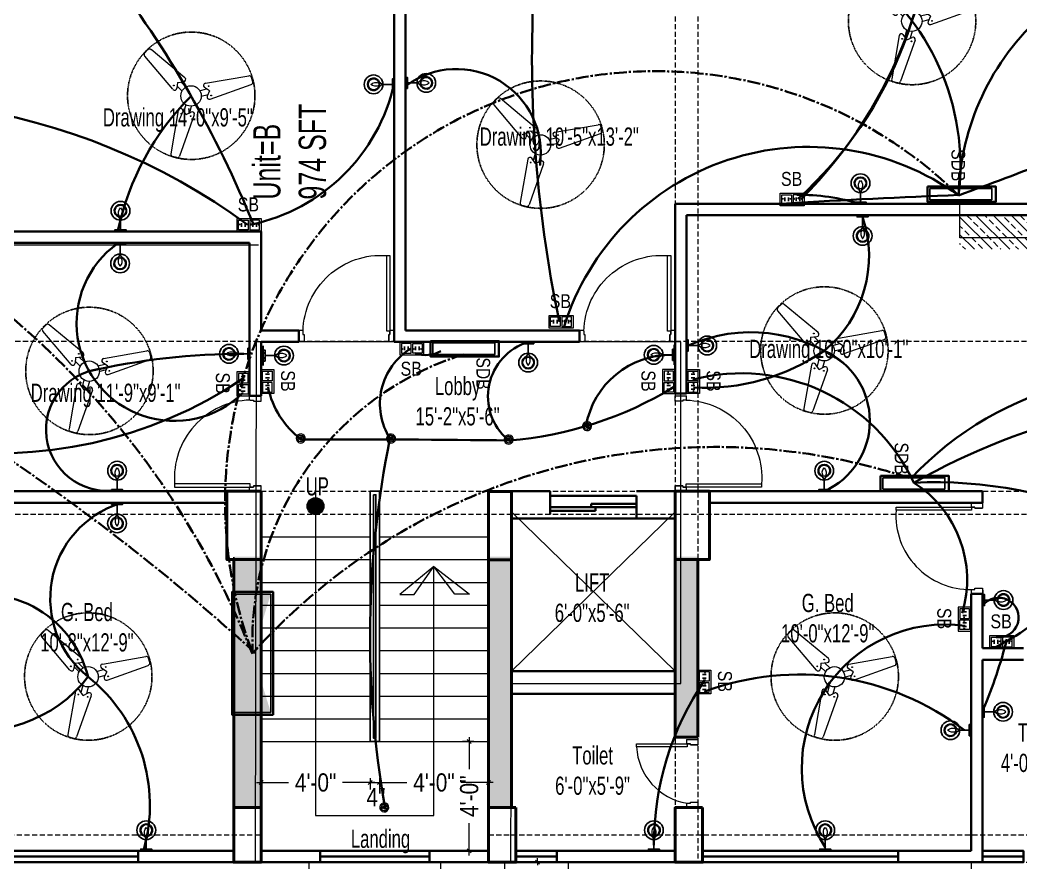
# Model space of a CAD drawing. Header units: inches. Extents: x 64086 to 138972, y -13497 to 16809.
# Drawn here: x 66487.7 to 66927.5, y -4715.3 to -4344.9 of the extents above; entities that cross this region are included whole.
import ezdxf

# ---------------------------------------------------------------- set-up
doc = ezdxf.new("R2010")
doc.units = ezdxf.units.IN
doc.header["$LTSCALE"] = 0.5
doc.header["$MEASUREMENT"] = 0
doc.header["$PDMODE"] = 2
for name, pattern in [('CENTER2', [1.125, 0.75, -0.125, 0.125, -0.125]), ('DASHED', [0.75, 0.5, -0.25]), ('HIDDEN', [0.375, 0.25, -0.125])]:
    doc.linetypes.add(name, pattern=pattern)
doc.layers.get('0').update_dxf_attribs({"lineweight": 13})
for name, color, linetype, lineweight in [('01 Wall Bracket LED', 1, 'Continuous', 25), ('A-LINE', 252, 'Continuous', 15), ('BEAM 2', 87, 'Continuous', 15), ('Center Line', 252, 'Continuous', 5), ('Column', 1, 'Continuous', 40), ('DIM', 5, 'Continuous', 13), ('Dry Parttion', 34, 'Continuous', 30), ('e-tv+tel', 5, 'Continuous', 25), ('eletr', 237, 'Continuous', 20), ('EM_E_FAN', 104, 'Continuous', 9), ('EM_E_SB', 150, 'Continuous', 9), ('eq1', 113, 'Continuous', 25), ('fixture', 24, 'Continuous', 13), ('Grid', 32, 'CENTER2', 5), ('hatch', 8, 'Continuous', 9), ('Light fixture', 5, 'Continuous', 13), ('Lighting Text', 1, 'Continuous', 18), ('LINE', 252, 'Continuous', 13), ('MDB', 1, 'Continuous', 15), ('rail', 12, 'Continuous', 25), ('railing', 30, 'Continuous', 15), ('stair', 230, 'Continuous', 20), ('TEXT', 7, 'Continuous', 13), ('Text-2', 7, 'Continuous', 18), ('TEXT-IN', 7, 'Continuous', 15), ('WALL', 7, 'Continuous', 30), ('Wall_20', 253, 'Continuous', 20)]:
    doc.layers.add(name, color=color, linetype=linetype, lineweight=lineweight)
doc.layers.add('TEX', color=7, linetype='Continuous')
doc.styles.add('1', font='ARIALN.TTF')
doc.styles.get("Standard").update_dxf_attribs({"font": 'ARIALNB.TTF'})
doc.styles.add('STYLE1', font='ARIALN.TTF', dxfattribs={"width": 0.8})
doc.dimstyles.new('Column Dim', dxfattribs={"dimtxt": 9, "dimasz": 1.5, "dimexe": 13.25, "dimexo": 11, "dimgap": 1, "dimtad": 0, "dimdec": 1, "dimzin": 0, "dimdsep": 46, "dimlunit": 4, "dimtxsty": 'Standard', "dimblk": 'DIM', "dimcen": 0, "dimse1": 1, "dimse2": 1, "dimclrd": 5, "dimclre": 5, "dimclrt": 7, "dimadec": 0, "dimazin": 0, "dimtfac": 1, "dimtdec": 1, "dimtofl": 0, "dimtmove": 2, "dimatfit": 3, "dimldrblk": 'DIM', "dimfxl": 1, "dimtolj": 1, "dimtzin": 0, "dimarcsym": 0})
doc.dimstyles.new('DIM-1-2', dxfattribs={"dimtxt": 8, "dimasz": 1.75, "dimexe": 3, "dimexo": 2, "dimgap": 3, "dimtad": 0, "dimdec": 0, "dimzin": 3, "dimdsep": 46, "dimlunit": 4, "dimtxsty": '1', "dimblk": 'OBLIQUE', "dimcen": 1, "dimdle": 2, "dimclrd": 256, "dimclre": 256, "dimclrt": 256, "dimadec": 0, "dimazin": 0, "dimtfac": 0.75, "dimtdec": 0, "dimtmove": 1, "dimatfit": 3, "dimldrblk": 'OBLIQUE', "dimfxl": 1, "dimtolj": 1, "dimtzin": 0, "dimlwd": -1, "dimlwe": -1, "dimarcsym": 0})

# ---------------------------------------------------------------- blocks, each defined once
blk = doc.blocks.new('r432tg')
at = {"layer": 'railing'}
for p, q in [((152432.88, -26923.5), (152430.5, -26923.5)), ((152430.5, -26923.5), (152430.5, -26928.5)), ((152432.88, -26926.83), (152432.88, -26923.5)), ((152432.88, -26926.83), (152432.88, -26923.5)), ((152470.12, -26926.83), (152470.12, -26923.5)), ((152472.5, -26923.5), (152470.12, -26923.5)), ((152470.12, -26923.5), (152470.12, -26926.83)), ((152472.5, -26928.5), (152472.5, -26923.5)), ((152432.4, -26928.5), (152430.5, -26928.5)), ((152432.4, -26928.26), (152432.4, -26926.83)), ((152432.4, -26928.26), (152432.4, -26926.83)), ((152432.4, -26926.83), (152432.88, -26926.83)), ((152469.17, -26928.26), (152469.17, -26961.45)), ((152470.6, -26928.26), (152469.17, -26928.26)), ((152470.12, -26926.83), (152470.6, -26926.83)), ((152470.6, -26928.26), (152470.6, -26926.83)), ((152470.6, -26926.83), (152470.6, -26928.26)), ((152470.6, -26961.45), (152470.6, -26928.26)), ((152472.5, -26928.5), (152470.6, -26928.5)), ((152469.17, -26961.45), (152470.6, -26961.45))]:
    blk.add_line(p, q, dxfattribs=at)
blk.add_arc((152466.55, -26927.4), 34.15, 181.4428, 274.4026, dxfattribs=at)
blk = doc.blocks.new('_Oblique')
at = {"color": 0, "linetype": 'ByBlock', "lineweight": -2}
blk.add_line((-0.5, -0.5), (0.5, 0.5), dxfattribs=at)
blk = doc.blocks.new('*D476')
at = {"layer": 'Defpoints', "color": 0, "lineweight": 30, "ltscale": 3, "transparency": 16777216}
for p in [(67267.57, -4715.01), (66080.57, -4722.01), (67267.57, -4755.01)]:
    blk.add_point(p, dxfattribs=at)
at = {"layer": 'TEXT', "ltscale": 3, "transparency": 16777216}
for p, q in [((66080.57, -4753.01), (66080.57, -4758.01)), ((67267.57, -4753.01), (67267.57, -4758.01)), ((66078.57, -4755.01), (66652.06, -4755.01)), ((67269.57, -4755.01), (66696.08, -4755.01))]:
    blk.add_line(p, q, dxfattribs=at)
at = {"layer": 'TEXT', "ltscale": 3, "transparency": 16777216, "xscale": 1.75, "yscale": 1.75, "zscale": 1.75, "rotation": 180}
blk.add_blockref('_Oblique', (66080.57, -4755.01), dxfattribs=at)
at = {"layer": 'TEXT', "ltscale": 3, "transparency": 16777216, "xscale": 1.75, "yscale": 1.75, "zscale": 1.75}
blk.add_blockref('_Oblique', (67267.57, -4755.01), dxfattribs=at)
at = {"layer": 'TEXT', "ltscale": 3, "transparency": 16777216, "insert": (66674.07, -4755.01), "char_height": 11, "attachment_point": 5, "style": '1'}
blk.add_mtext('\\A1;98\'-11"', dxfattribs=at)
blk = doc.blocks.new('door-3')
at = {"layer": 'railing'}
for p, q in [((98873.42, -21113.88), (98873.42, -21080.69)), ((98873.42, -21080.69), (98874.85, -21080.69)), ((98874.85, -21080.69), (98874.85, -21113.88)), ((98836.75, -21118.64), (98836.75, -21113.64)), ((98838.65, -21113.64), (98836.75, -21113.64)), ((98838.66, -21113.88), (98838.66, -21115.31)), ((98838.66, -21113.88), (98838.66, -21115.31)), ((98838.66, -21115.31), (98839.13, -21115.31)), ((98839.13, -21115.31), (98839.13, -21118.64)), ((98839.13, -21115.31), (98839.13, -21118.64)), ((98874.85, -21113.88), (98873.42, -21113.88)), ((98874.37, -21115.31), (98874.37, -21118.64)), ((98874.37, -21118.64), (98874.37, -21115.31)), ((98874.37, -21115.31), (98874.85, -21115.31)), ((98876.75, -21113.64), (98874.85, -21113.64)), ((98874.85, -21113.88), (98874.85, -21115.31)), ((98874.85, -21115.31), (98874.85, -21113.88)), ((98876.75, -21113.64), (98876.75, -21118.64)), ((98839.13, -21118.64), (98836.75, -21118.64)), ((98876.75, -21118.64), (98874.37, -21118.64))]:
    blk.add_line(p, q, dxfattribs=at)
blk.add_arc((98871.12, -21113.08), 32.47, 85.9343, 181.4162, dxfattribs=at)
blk = doc.blocks.new('*D483')
at = {"layer": 'Defpoints', "color": 0, "lineweight": 30, "ltscale": 3, "transparency": 16777216}
for p in [(66740.51, -4715.01), (66715.01, -4738.96), (66740.52, -4738.96)]:
    blk.add_point(p, dxfattribs=at)
at = {"layer": 'TEXT-IN', "ltscale": 3, "transparency": 16777216}
for p, q in [((66715.01, -4715.01), (66715.01, -4713.26)), ((66717.01, -4715.01), (66712.01, -4715.01)), ((66715.01, -4715.01), (66715.01, -4716.3)), ((66717.01, -4738.96), (66712.01, -4738.96)), ((66715.01, -4738.96), (66715.01, -4737.67)), ((66715.01, -4738.96), (66715.01, -4740.71))]:
    blk.add_line(p, q, dxfattribs=at)
at = {"layer": 'TEXT-IN', "ltscale": 3, "transparency": 16777216, "xscale": 1.75, "yscale": 1.75, "zscale": 1.75}
for p, rotation in [((66715.01, -4715.01), 270), ((66715.01, -4738.96), 90)]:
    blk.add_blockref('_Oblique', p, dxfattribs=dict(at, rotation=rotation))
at = {"layer": 'TEXT-IN', "ltscale": 3, "transparency": 16777216, "insert": (66715.01, -4726.99), "char_height": 7, "attachment_point": 5, "rotation": 90, "style": '1'}
blk.add_mtext('\\A1;2\'-0"', dxfattribs=at)
blk = doc.blocks.new('toilet d')
at = {"layer": 'railing'}
for p, q in [((98951.72, -21113.88), (98951.72, -21091.64)), ((98951.72, -21091.64), (98953.15, -21091.64)), ((98953.15, -21091.64), (98953.15, -21113.88)), ((98925.06, -21118.64), (98925.06, -21113.64)), ((98927, -21113.64), (98925.06, -21113.64)), ((98926.96, -21113.88), (98926.96, -21115.31)), ((98926.96, -21113.88), (98926.96, -21115.31)), ((98926.96, -21115.31), (98927.44, -21115.31)), ((98927.44, -21115.31), (98927.44, -21118.64)), ((98927.44, -21115.31), (98927.44, -21118.64)), ((98953.15, -21113.88), (98951.72, -21113.88)), ((98952.68, -21115.31), (98952.68, -21118.64)), ((98952.68, -21118.64), (98952.68, -21115.31)), ((98952.68, -21115.31), (98953.15, -21115.31)), ((98955.06, -21113.64), (98953.15, -21113.64)), ((98953.15, -21113.88), (98953.15, -21115.31)), ((98953.15, -21115.31), (98953.15, -21113.88)), ((98955.06, -21113.64), (98955.06, -21118.64)), ((98927.44, -21118.64), (98925.06, -21118.64)), ((98955.06, -21118.64), (98952.68, -21118.64))]:
    blk.add_line(p, q, dxfattribs=at)
blk.add_arc((98953.17, -21118.15), 26.55, 93.112, 170.7406, dxfattribs=at)
blk = doc.blocks.new('DIM')
at = {"layer": 'DIM'}
for q in [(-2, 0), (0, 2), (0, -2), (2, 0)]:
    blk.add_line((0, 0), q, dxfattribs=at)
blk.add_circle((0, 0), 1, dxfattribs=at)
blk = doc.blocks.new('*D478')
at = {"layer": 'Defpoints', "color": 0, "lineweight": 30, "ltscale": 15, "transparency": 16777216}
for p in [(66080.57, -4715.01), (67267.57, -4715.01), (66080.57, -4730.69)]:
    blk.add_point(p, dxfattribs=at)
at = {"layer": 'TEXT-IN', "color": 5, "lineweight": -2, "ltscale": 15, "transparency": 16777216}
for p, q in [((66082.07, -4730.69), (66656.63, -4730.69)), ((67266.07, -4730.69), (66691.5, -4730.69))]:
    blk.add_line(p, q, dxfattribs=at)
at = {"layer": 'TEXT-IN', "color": 5, "lineweight": -2, "ltscale": 15, "transparency": 16777216, "xscale": 1.5, "yscale": 1.5, "zscale": 1.5}
for p, rotation in [((66080.57, -4730.69), 180.0000125812999), ((67267.57, -4730.69), 1.258129992187662e-05)]:
    blk.add_blockref('DIM', p, dxfattribs=dict(at, rotation=rotation))
at = {"layer": 'TEXT-IN', "color": 7, "ltscale": 15, "transparency": 16777216, "insert": (66674.07, -4730.69), "char_height": 9, "attachment_point": 5, "rotation": 0}
blk.add_mtext('\\A1;98\'-11"', dxfattribs=at)
blk = doc.blocks.new('EFAN')
at = {"layer": 'EM_E_FAN'}
for p, q in [((2.94, 7.98), (17.6, 20.43)), ((19.01, 20.43), (20.43, 19.01)), ((8.01, 2.68), (20.43, 17.6)), ((-6.33, 5.6), (-25.45, 8.89)), ((-27.2, 6.25), (-26.68, 8.18)), ((-8.38, -1.44), (-26.49, 5.02)), ((2.12, 3.89), (4.38, 6.15)), ((6.01, 6.01), (3.5, 6.22)), ((6.01, 6.01), (6.25, 3.23)), ((-8.21, 2.2), (-5.92, 3.8)), ((-8.21, 2.2), (-7.14, -0.07)), ((-4.43, -0.11), (-7.51, 0.72)), ((-3.78, 2.31), (-6.87, 3.14)), ((3.89, 2.12), (6.15, 4.38)), ((2.31, -3.78), (3.14, -6.87)), ((-1.44, -8.38), (5.02, -26.49)), ((-0.11, -4.43), (0.72, -7.51)), ((2.2, -8.21), (-0.07, -7.14)), ((2.2, -8.21), (3.8, -5.92)), ((5.6, -6.33), (8.89, -25.45))]:
    blk.add_line(p, q, dxfattribs=at)
at = {"layer": 'EM_E_FAN', "color": 254, "linetype": 'HIDDEN', "lineweight": 25}
blk.add_circle((0.1, -0.1), 28.1, dxfattribs=at)
at = {"layer": 'EM_E_FAN'}
for centre, radius in [((-7.78, 4.29), 0.173), ((0, 0), 4.5), ((4.59, 7.6), 0.173), ((7.6, 4.59), 0.173), ((-8.88, 0.18), 0.173), ((0.18, -8.88), 0.173), ((4.29, -7.78), 0.173)]:
    blk.add_circle(centre, radius, dxfattribs=at)
for centre, start, end in [((18.3, 19.72), 45, 135), ((19.72, 18.3), 315, 45), ((-25.71, 7.93), 75, 165), ((-26.23, 5.99), 165, 255), ((-6.5, 4.62), 304.8395, 80.2384), ((3.58, 7.21), 130.3464, 265.3742), ((7.25, 3.32), 184.8395, 320.2384), ((-8.04, -0.5), 250.3464, 25.3742), ((-0.5, -8.04), 64.6258, 199.6536), ((4.62, -6.5), 9.7616, 145.1605), ((7.93, -25.71), 285, 15), ((7.93, -25.71), 285, 15)]:
    blk.add_arc(centre, 1, start, end, dxfattribs=at)
at = {"layer": 'Light fixture'}
for p, q in [((8.18, -26.68), (6.25, -27.2)), ((6.25, -27.2), (8.18, -26.68))]:
    blk.add_line(p, q, dxfattribs=at)
blk.add_arc((5.99, -26.23), 1, 195, 285, dxfattribs=at)
blk.add_arc((5.99, -26.23), 1, 195, 285, dxfattribs=at)
blk = doc.blocks.new('*U486')
at = {"color": 1, "lineweight": 9}
for centre, start, end in [((4.18, -14.61), 153.56688, 223.48892), ((-4.18, -14.61), 316.51118, 26.43322)]:
    blk.add_arc(centre, 5.76, start, end, dxfattribs=at)
at = {"layer": 'LINE', "color": 1, "lineweight": 25, "ltscale": 30}
for p, q in [((7.79, 0), (-7.79, 0)), ((0, -8.89), (0, -1.37))]:
    blk.add_line(p, q, dxfattribs=at)
blk.add_lwpolyline([(4.38, 0), (-4.38, 0), (-4.38, -1.37), (4.38, -1.37)], close=True, dxfattribs=at)
for centre, radius in [((-2.04, -0.68), 0.227), ((2.04, -0.68), 0.227), ((0, -16.31), 7.42)]:
    blk.add_circle(centre, radius, dxfattribs=at)
at = {"layer": 'LINE', "color": 152, "lineweight": 25, "ltscale": 30, "true_color": 0x2776bb}
blk.add_arc((0, -16.31), 4.92, 106.92384, 73.07627, dxfattribs=at)
at = {"layer": 'LINE', "color": 1, "lineweight": 25, "ltscale": 30}
for centre, radius, start, end in [((0, -16.31), 4.39, 125.88669, 54.11342), ((-7.51, -6.67), 7.82, 309.04991, 343.56832), ((0, -16.42), 4.48, 54.95018, 125.04992), ((7.51, -6.67), 7.82, 196.43178, 230.95019)]:
    blk.add_arc(centre, radius, start, end, dxfattribs=at)
blk = doc.blocks.new('1SB')
at = {"layer": 'EM_E_SB', "ltscale": 8}
for points in [[(1.19, 2.17), (0.66, 2.17), (0.66, 0.89), (1.19, 0.89)], [(1.81, 2.17), (2.34, 2.17), (2.34, 0.89), (1.81, 0.89)]]:
    blk.add_hatch(color=256, dxfattribs=at).paths.add_polyline_path(points)
blk.add_lwpolyline([(0, 3), (3, 3), (3, 0), (0, 0)], close=True, dxfattribs=at)
for centre in [(0.31, 1.7), (2.69, 1.7)]:
    blk.add_circle(centre, 0.132, dxfattribs=at)
blk = doc.blocks.new('*U490')
at = {"layer": 'EM_E_SB'}
blk.add_lwpolyline([(-5.26, 5.61), (5.26, 5.61), (5.26, 0), (-5.26, 0)], close=True, dxfattribs=at)
at = {"layer": 'EM_E_SB', "xscale": 1.401981339553458, "yscale": 1.401981339553458, "zscale": 1.401981339553458}
blk.add_blockref('1SB', (-4.56, 0.7), dxfattribs=at)
at = {"layer": 'EM_E_SB', "xscale": -1.401981339553458, "yscale": 1.401981339553458, "zscale": 1.401981339553458, "rotation": 359.9999999999801}
blk.add_blockref('1SB', (4.56, 0.7), dxfattribs=at)
blk = doc.blocks.new('A$C19e917d8')
at = {"layer": 'Light fixture', "color": 2}
for p, q in [((-8.6, 0.1), (-10.1, 0.3)), ((-8.3, 1), (-9.6, 1.8)), ((-7.7, 1.8), (-8.7, 2.9)), ((-6.9, 2.2), (-7.3, 3.7)), ((-5.9, 2.3), (-5.8, 3.8)), ((-5, 2), (-4.3, 3.3)), ((-4.3, 1.4), (-3.1, 2.4)), ((-3.8, 0.6), (-2.4, 1)), ((0.5, 5.7), (-1, 5.8)), ((0.6, 4.7), (-0.9, 4.3)), ((0.8, 6.6), (-0.6, 7.3)), ((1, 3.9), (-0.2, 2.9)), ((1.4, 7.3), (0.4, 8.5)), ((1.7, 3.3), (1, 2)), ((2.2, 7.8), (1.8, 9.2)), ((2.7, 3), (2.5, 1.5)), ((3.2, 7.9), (3.3, 9.4)), ((3.6, 3.1), (4, 1.6)), ((4.1, 7.6), (4.8, 8.9)), ((4.5, 3.5), (5.4, 2.3)), ((4.8, 7), (6, 7.9)), ((5.1, 4.2), (6.4, 3.5)), ((5.3, 6.1), (6.7, 6.5)), ((5.4, 5.2), (6.9, 5)), ((-8.5, -0.8), (-10, -1.2)), ((-8.1, -1.7), (-9.3, -2.6)), ((-7.4, -2.3), (-8.1, -3.6)), ((-6.4, -2.6), (-6.6, -4.1)), ((-5.5, -2.5), (-5.1, -3.9)), ((-4.6, -2), (-3.7, -3.2)), ((-4, -1.3), (-2.7, -2)), ((-3.7, -0.4), (-2.2, -0.5)), ((0.7, -5), (-0.7, -4.8)), ((0.8, -5.9), (-0.6, -6.3)), ((1, -4), (-0.3, -3.3)), ((1.3, -6.8), (0.1, -7.7)), ((1.6, -3.3), (0.7, -2.1)), ((2, -7.4), (1.3, -8.7)), ((2.5, -2.9), (2.1, -1.4)), ((2.9, -7.7), (2.8, -9.2)), ((3.4, -2.8), (3.6, -1.3)), ((3.9, -7.6), (4.3, -9)), ((4.4, -3.1), (5.1, -1.8)), ((4.7, -7.1), (5.7, -8.3)), ((5.1, -3.7), (6.3, -2.7)), ((5.3, -6.4), (6.7, -7.1)), ((5.5, -4.5), (7, -4.1)), ((5.6, -5.5), (7.1, -5.6))]:
    blk.add_line(p, q, dxfattribs=at)
at = {"layer": 'Light fixture', "color": 6}
for p, q in [((-8.5, 0.6), (-9.9, 1)), ((-8.1, 1.4), (-9.2, 2.4)), ((-7.3, 2.1), (-8, 3.4)), ((-6.4, 2.3), (-6.5, 3.8)), ((-5.4, 2.2), (-5, 3.6)), ((-4.6, 1.8), (-3.6, 2.9)), ((-4, 1), (-2.7, 1.7)), ((-3.7, 0.1), (-2.2, 0.2)), ((0.5, 5.2), (-1, 5.1)), ((0.6, 6.2), (-0.9, 6.6)), ((0.7, 4.3), (-0.6, 3.6)), ((1, 7), (-0.1, 8)), ((1.3, 3.5), (0.4, 2.4)), ((1.8, 7.6), (1.1, 8.9)), ((2.2, 3.1), (1.7, 1.7)), ((2.7, 7.9), (2.6, 9.4)), ((3.1, 3), (3.3, 1.5)), ((3.7, 7.8), (4.1, 9.2)), ((4.1, 3.2), (4.8, 1.9)), ((4.5, 7.3), (5.5, 8.5)), ((4.8, 3.9), (6, 2.9)), ((5.1, 6.6), (6.4, 7.3)), ((5.3, 4.7), (6.7, 4.2)), ((5.4, 5.6), (6.9, 5.8)), ((-8.6, -0.4), (-10.1, -0.5)), ((-8.4, -1.3), (-9.7, -2)), ((-7.8, -2), (-8.7, -3.2)), ((-6.9, -2.5), (-7.4, -3.9)), ((-6, -2.6), (-5.8, -4.1)), ((-5, -2.3), (-4.3, -3.6)), ((-4.3, -1.7), (-3.1, -2.7)), ((-3.8, -0.9), (-2.4, -1.3)), ((0.7, -5.4), (-0.8, -5.6)), ((0.8, -4.5), (-0.6, -4)), ((1, -6.4), (-0.3, -7.1)), ((1.3, -3.6), (0.1, -2.7)), ((1.6, -7.1), (0.7, -8.3)), ((2, -3), (1.3, -1.7)), ((2.5, -7.6), (2, -9)), ((3, -2.8), (2.8, -1.3)), ((3.4, -7.7), (3.5, -9.2)), ((3.9, -2.9), (4.4, -1.4)), ((4.3, -7.4), (5, -8.7)), ((4.8, -3.3), (5.7, -2.2)), ((5.1, -6.8), (6.2, -7.8)), ((5.4, -4.1), (6.7, -3.4)), ((5.5, -6), (7, -6.4)), ((5.6, -5), (7.1, -4.9))]:
    blk.add_line(p, q, dxfattribs=at)
at = {"layer": 'Light fixture', "color": 3}
for centre, radius in [((-6.2, -0.1), 5.33), ((-6.2, -0.1), 1.7), ((2.9, 5.4), 5.33), ((3.2, -5.2), 5.33), ((2.9, 5.4), 1.7), ((3.2, -5.2), 1.7)]:
    blk.add_circle(centre, radius, dxfattribs=at)
at = {"layer": 'Light fixture', "color": 200, "linetype": 'ByBlock', "ltscale": 5, "extrusion": (0, 0, -1)}
blk.add_ellipse((0, 0), major_axis=(-24.3, -7.2), ratio=1, start_param=5.497787, end_param=11.780972, dxfattribs=at)
at = {"layer": 'Light fixture', "color": 3, "linetype": 'ByBlock', "ltscale": 5, "extrusion": (0, 0, -1)}
blk.add_ellipse((0, 0), major_axis=(-16.9, -5), ratio=1, start_param=5.497787, end_param=11.780972, dxfattribs=at)
blk = doc.blocks.new('A$Ced0ee34e')
at = {"layer": 'Dry Parttion', "color": 1, "linetype": 'Continuous', "lineweight": 25}
blk.add_solid([(-5, 5), (11, 5), (11, -47), (-5, -47)], dxfattribs=at)
at = {"layer": 'fixture', "color": 1, "lineweight": 30}
blk.add_lwpolyline([(-6, 6), (12, 6), (12, -48), (-6, -48)], close=True, dxfattribs=at)
at = {"layer": 'fixture', "color": 1, "lineweight": 25}
blk.add_lwpolyline([(-5, 5), (11, 5), (11, -47), (-5, -47)], close=True, dxfattribs=at)
blk = doc.blocks.new('*D491')
at = {"layer": 'Defpoints', "color": 0, "lineweight": 30, "transparency": 16777216}
for p in [(66593.56, -4675.01), (66641.56, -4675.01), (66641.56, -4680.01)]:
    blk.add_point(p, dxfattribs=at)
at = {"layer": 'Text-2', "transparency": 16777216}
for p, q in [((66593.56, -4678.01), (66593.56, -4683.01)), ((66641.56, -4678.01), (66641.56, -4683.01)), ((66591.56, -4680.01), (66605.7, -4680.01)), ((66643.56, -4680.01), (66629.41, -4680.01))]:
    blk.add_line(p, q, dxfattribs=at)
at = {"layer": 'Text-2', "transparency": 16777216, "xscale": 1.75, "yscale": 1.75, "zscale": 1.75, "rotation": 180}
blk.add_blockref('_Oblique', (66593.56, -4680.01), dxfattribs=at)
at = {"layer": 'Text-2', "transparency": 16777216, "xscale": 1.75, "yscale": 1.75, "zscale": 1.75}
blk.add_blockref('_Oblique', (66641.56, -4680.01), dxfattribs=at)
at = {"layer": 'Text-2', "transparency": 16777216, "insert": (66617.56, -4680.01), "char_height": 8, "attachment_point": 5, "style": '1'}
blk.add_mtext('\\A1;4\'-0"', dxfattribs=at)
blk = doc.blocks.new('*D492')
at = {"layer": 'Defpoints', "color": 0, "lineweight": 30, "transparency": 16777216}
for p in [(66645.57, -4675.01), (66693.56, -4675.01), (66693.56, -4680.01)]:
    blk.add_point(p, dxfattribs=at)
at = {"layer": 'Text-2', "transparency": 16777216}
for p, q in [((66645.57, -4678.01), (66645.57, -4683.01)), ((66693.56, -4678.01), (66693.56, -4683.01)), ((66643.57, -4680.01), (66657.7, -4680.01)), ((66695.56, -4680.01), (66681.42, -4680.01))]:
    blk.add_line(p, q, dxfattribs=at)
at = {"layer": 'Text-2', "transparency": 16777216, "xscale": 1.75, "yscale": 1.75, "zscale": 1.75, "rotation": 180}
blk.add_blockref('_Oblique', (66645.57, -4680.01), dxfattribs=at)
at = {"layer": 'Text-2', "transparency": 16777216, "xscale": 1.75, "yscale": 1.75, "zscale": 1.75}
blk.add_blockref('_Oblique', (66693.56, -4680.01), dxfattribs=at)
at = {"layer": 'Text-2', "transparency": 16777216, "insert": (66669.56, -4680.01), "char_height": 8, "attachment_point": 5, "style": '1'}
blk.add_mtext('\\A1;4\'-0"', dxfattribs=at)
blk = doc.blocks.new('*D493')
at = {"layer": 'Defpoints', "color": 0, "lineweight": 30, "transparency": 16777216}
for p in [(66693.56, -4662.01), (66685.07, -4710.01), (66693.56, -4710.01)]:
    blk.add_point(p, dxfattribs=at)
at = {"layer": 'Text-2', "transparency": 16777216}
for p, q in [((66687.07, -4662.01), (66682.07, -4662.01)), ((66685.07, -4660.01), (66685.07, -4674.15)), ((66685.07, -4712.01), (66685.07, -4697.87)), ((66687.07, -4710.01), (66682.07, -4710.01))]:
    blk.add_line(p, q, dxfattribs=at)
at = {"layer": 'Text-2', "transparency": 16777216, "xscale": 1.75, "yscale": 1.75, "zscale": 1.75}
for p, rotation in [((66685.07, -4662.01), 90), ((66685.07, -4710.01), 270)]:
    blk.add_blockref('_Oblique', p, dxfattribs=dict(at, rotation=rotation))
at = {"layer": 'Text-2', "transparency": 16777216, "insert": (66685.07, -4686.01), "char_height": 8, "attachment_point": 5, "rotation": 90, "style": '1'}
blk.add_mtext('\\A1;4\'-0"', dxfattribs=at)
blk = doc.blocks.new('*D494')
at = {"layer": 'Defpoints', "color": 0, "lineweight": 30, "transparency": 16777216}
for p in [(66641.56, -4675.01), (66645.57, -4675.01), (66645.57, -4680.01)]:
    blk.add_point(p, dxfattribs=at)
at = {"layer": 'Text-2', "transparency": 16777216}
for p, q in [((66641.56, -4678.01), (66641.56, -4683.01)), ((66645.57, -4678.01), (66645.57, -4683.01)), ((66641.56, -4680.01), (66639.81, -4680.01)), ((66641.56, -4680.01), (66645.57, -4680.01)), ((66645.57, -4680.01), (66647.32, -4680.01))]:
    blk.add_line(p, q, dxfattribs=at)
at = {"layer": 'Text-2', "transparency": 16777216, "xscale": 1.75, "yscale": 1.75, "zscale": 1.75}
blk.add_blockref('_Oblique', (66641.56, -4680.01), dxfattribs=at)
at = {"layer": 'Text-2', "transparency": 16777216, "xscale": 1.75, "yscale": 1.75, "zscale": 1.75, "rotation": 180}
blk.add_blockref('_Oblique', (66645.57, -4680.01), dxfattribs=at)
at = {"layer": 'Text-2', "transparency": 16777216, "insert": (66644.07, -4686.39), "char_height": 8, "attachment_point": 5, "style": '1'}
blk.add_mtext('\\A1;4"', dxfattribs=at)

msp = doc.modelspace()

# ---------------------------------------------------------------- hatches: boundary and pattern name
at = {"layer": 'A-LINE'}
h = msp.add_hatch(dxfattribs=at)
h.set_pattern_fill('AR-CONC', color=256, scale=0.5, style=0)
h.set_pattern_definition([(50, (-4116.649, 34917.6698), (3.58630091, -0.31376067), [0.375, -4.125]), (355, (-4116.649, 34917.6698), (-0.69375667, 3.76096067), [0.3, -3.3]), (100.4514, (-4116.3502, 34917.6437), (2.89254691, 3.44719771), [0.31870095, -3.50571056]), (46.1842, (-4116.649, 34918.67), (5.33620524, -0.82759507), [0.5625, -6.1875]), (96.6356, (-4116.2044, 34918.601), (4.67331353, 4.87058935), [0.47805144, -5.258565]), (351.1842, (-4116.649, 34918.67), (4.67330973, 4.870593), [0.45, -4.95]), (21, (-4116.149, 34918.4198), (2.98453526, -2.01309445), [0.375, -4.125]), (326, (-4116.149, 34918.4198), (1.21657666, 3.62575023), [0.3, -3.3]), (71.4514, (-4115.9004, 34918.252), (4.20111314, 1.61265248), [0.31870095, -3.50571056]), (37.5, (-4116.6491, 34917.6698), (0.060799277, 1.66446927), [0, -3.26, 0, -3.35, 0, -3.3125]), (7.5, (-4116.6491, 34917.6698), (1.315347687, 1.97205856), [0, -1.91, 0, -3.185, 0, -1.2625]), (327.5, (-4117.7641, 34917.6698), (2.66911218, -0.112774359), [0, -1.25, 0, -3.9, 0, -5.175]), (317.5, (-4118.264, 34917.6698), (2.91593085, 0.50052491), [0, -1.625, 0, -2.59, 0, -3.675])])
h.paths.add_polyline_path([(66581.56, -4690.69), (66593.56, -4690.69), (66593.56, -4580.69), (66581.56, -4580.69)])
h.paths.add_polyline_path([(66703.56, -4580.73), (66693.56, -4580.73), (66693.56, -4690.69), (66703.56, -4690.69)])
h.paths.add_polyline_path([(66785.56, -4580.69), (66775.56, -4580.69), (66775.56, -4660.69), (66785.56, -4660.69)])
at = {"layer": 'Center Line', "linetype": 'ByBlock', "ltscale": 3}
h = msp.add_hatch(dxfattribs=at)
h.set_pattern_fill('ANSI33', color=256, scale=22, angle=270, style=0)
h.set_pattern_definition([(315, (-8186.738, 38088.6616), (3.8890873, 3.8890873), []), (315, (-8186.738, 38084.7726), (3.8890873, 3.8890873), [2.75, -1.375])])
h.paths.add_polyline_path([(66900.52, -4430.64), (66900.52, -4445.64), (66973.51, -4445.64), (66973.51, -4430.64)])
at = {"layer": 'hatch'}
h = msp.add_hatch(dxfattribs=at)
h.set_pattern_fill('ANSI31', color=256, angle=180, style=0)
h.set_pattern_definition([(45, (-98577.46865, 13710.75397), (-0.08838834765, 0.08838834765), [])])
h.paths.add_polyline_path([(66621.22, -4558.53, 0.41497), (66617.5, -4554.82), (66617.51, -4560.5), (66620.65, -4560.5, 0.14105)])
h.paths.add_polyline_path([(66617.5, -4554.82, 0.413457), (66613.8, -4558.53, 0.14105), (66614.37, -4560.5), (66617.51, -4560.5)])
h.paths.add_polyline_path([(66617.51, -4560.5), (66614.37, -4560.5, 0.258446), (66617.52, -4562.24)])
h.paths.add_polyline_path([(66620.65, -4560.5), (66617.51, -4560.5), (66617.52, -4562.24, 0.257724)])
h = msp.add_hatch(dxfattribs=at)
h.set_pattern_fill('ANSI31', color=256, angle=180, style=0)
h.set_pattern_definition([(45, (-98577.46865, 13710.75397), (-0.08838834765, 0.08838834765), [])])
h.paths.add_polyline_path([(66621.22, -4558.53, 0.41497), (66617.5, -4554.82), (66617.51, -4560.5), (66620.65, -4560.5, 0.14105)])
h.paths.add_polyline_path([(66617.5, -4554.82, 0.413457), (66613.8, -4558.53, 0.14105), (66614.37, -4560.5), (66617.51, -4560.5)])
h.paths.add_polyline_path([(66617.51, -4560.5), (66614.37, -4560.5, 0.258446), (66617.52, -4562.24)])
h.paths.add_polyline_path([(66620.65, -4560.5), (66617.51, -4560.5), (66617.52, -4562.24, 0.257724)])

# ---------------------------------------------------------------- linework, layer by layer
at = {"layer": 'BEAM 2', "linetype": 'DASHED', "ltscale": 9}
for p, q in [((66775.56, -4306.14), (66775.56, -4715.01)), ((66785.56, -4306.14), (66785.56, -4715.01)), ((66080.57, -4486.01), (67255.57, -4486.01)), ((66080.57, -4552.01), (67255.57, -4552.01)), ((66080.57, -4562), (67255.57, -4562.01)), ((66138.57, -4703.01), (66593.56, -4703.01)), ((66693.56, -4703.01), (67261.57, -4703.01)), ((66138.57, -4715.01), (66593.56, -4715.01)), ((66693.56, -4715.01), (67261.57, -4715.01))]:
    msp.add_line(p, q, dxfattribs=at)
at = {"layer": 'Center Line', "linetype": 'ByBlock', "ltscale": 3}
for p, q in [((66900.56, -4440.64), (66900.56, -4425.64)), ((66973.54, -4440.64), (66900.56, -4440.64))]:
    msp.add_line(p, q, dxfattribs=at)
at = {"layer": 'Column', "lineweight": -3}
for p, q in [((66581.56, -4581.01), (66581.56, -4691.01)), ((66581.56, -4581.01), (66581.56, -4691.01)), ((66593.56, -4581.01), (66593.56, -4691.01)), ((66593.56, -4581.01), (66593.56, -4691.01)), ((66693.56, -4581.01), (66693.56, -4691.01)), ((66693.56, -4581.05), (66693.56, -4691.01)), ((66703.56, -4581.01), (66703.56, -4691.01)), ((66703.56, -4581.05), (66703.56, -4691.01))]:
    msp.add_line(p, q, dxfattribs=at)
at = {"layer": 'Column'}
for p, q in [((66581.56, -4582.01), (66581.56, -4696.01)), ((66593.56, -4582.01), (66593.56, -4696.01)), ((66693.56, -4582.05), (66693.56, -4691.01)), ((66703.56, -4582.05), (66703.56, -4691.01)), ((66775.56, -4660.01), (66775.56, -4582.01)), ((66785.56, -4660.01), (66785.56, -4582.01)), ((66785.56, -4660.01), (66775.56, -4660.01))]:
    msp.add_line(p, q, dxfattribs=at)
for points in [[(66593.56, -4552.01), (66578.56, -4552.01), (66578.56, -4582.01), (66593.56, -4582.01)], [(66703.56, -4552.05), (66693.56, -4552.05), (66693.56, -4582.05), (66703.56, -4582.05)], [(66790.56, -4552.01), (66775.56, -4552.01), (66775.56, -4582.01), (66790.56, -4582.01)], [(66593.56, -4691.01), (66581.56, -4691.01), (66581.56, -4715.01), (66593.56, -4715.01)], [(66593.56, -4691.01), (66581.56, -4691.01), (66581.56, -4715.01), (66593.56, -4715.01)], [(66705.56, -4691.01), (66693.56, -4691.01), (66693.56, -4715.01), (66705.56, -4715.01)], [(66705.56, -4691.01), (66693.56, -4691.01), (66693.56, -4715.01), (66705.56, -4715.01)], [(66787.56, -4691.01), (66775.56, -4691.01), (66775.56, -4715.01), (66787.56, -4715.01)], [(66787.56, -4691.01), (66775.56, -4691.01), (66775.56, -4715.01), (66787.56, -4715.01)]]:
    msp.add_lwpolyline(points, close=True, dxfattribs=at)
at = {"layer": 'e-tv+tel', "lineweight": 30}
for p, q in [((66720.56, -4554.01), (66758.56, -4554.01)), ((66720.56, -4559.01), (66738.56, -4559.01)), ((66720.56, -4560.51), (66740.56, -4560.51)), ((66738.56, -4557.51), (66758.56, -4557.51)), ((66738.56, -4559.01), (66738.56, -4557.51)), ((66738.56, -4559.01), (66758.56, -4559.01)), ((66740.56, -4560.51), (66740.56, -4559.01)), ((66758.56, -4564.01), (66720.56, -4564.01)), ((66453.56, -4710.01), (66539.56, -4710.01)), ((66619.56, -4710.01), (66667.56, -4710.01)), ((66723.56, -4710.01), (66705.56, -4710.01)), ((66787.56, -4710.01), (66873.56, -4710.01)), ((66453.56, -4712.51), (66539.56, -4712.51)), ((66619.56, -4712.51), (66667.56, -4712.51)), ((66723.56, -4712.51), (66705.56, -4712.51)), ((66787.56, -4712.51), (66873.56, -4712.51)), ((66910.56, -4712.51), (66928.56, -4712.51)), ((66453.56, -4715.01), (66539.56, -4715.01)), ((66619.56, -4715.01), (66667.56, -4715.01)), ((66723.56, -4715.01), (66705.56, -4715.01)), ((66787.56, -4715.01), (66873.56, -4715.01))]:
    msp.add_line(p, q, dxfattribs=at)
msp.add_lwpolyline([(66910.56, -4715.01), (66910.56, -4710.01), (66928.56, -4710.01), (66928.56, -4715.01)], close=True, dxfattribs=at)
at = {"layer": 'eletr', "lineweight": 30, "ltscale": 15}
for centre, radius, start, end in [((66685.97, -4279.38), 204.52, 315.2067, 3.885), ((66709.66, -4291.66), 178.19, 312.2671, 5.7895), ((66155.8, -4610.85), 468.78, 22.0352, 37.8023), ((67276.51, -4361.58), 563.89, 176.1682, 191.8321), ((66679.47, -4403.45), 37.04, 352.0038, 126.409), ((66572.53, -4354.97), 81.52, 281.8477, 347.4745), ((66646.92, -4462.35), 118.89, 135.0147, 167.8872), ((66829.21, -4519.48), 97.83, 73.5161, 90.1418), ((66555.49, -4478.1), 42.96, 125.5682, 314.2597), ((66808.82, -4549.78), 67.69, 52.868, 113.9734), ((66873.1, -4532.28), 98.19, 296.2901, 28.298), ((66674.39, -4513.57), 28.59, 121.3954, 212.2453), ((66718.36, -4510.31), 25.07, 107.1859, 229.1153), ((66827.26, -4521.12), 33.82, 294.0604, 66.0293), ((66585.89, -4798.05), 306.46, 89.9654, 102.7861), ((66773.55, -4529.77), 37.75, 88.6943, 170.2422), ((66526, -4524.91), 26.92, 97.5834, 276.8226), ((66634.45, -4498.28), 38.64, 191.8998, 233.1433), ((66689.5, -4366.06), 164.13, 274.6084, 301.3338), ((66627.35, -10374.03), 5844.85, 89.261429, 90.157629), ((67077.06, -4615.65), 435.59, 168.5028, 189.8924), ((66544.81, -4599.15), 43.86, 107.7703, 231.5711), ((66471.05, -4645.05), 47.92, 13.9373, 110.5166), ((66917.72, -4607.46), 8.72, 262.5294, 143.1407), ((66894.37, -4673.71), 63.22, 82.1167, 213.243), ((66709.8, -4562.63), 218.41, 337.0574, 345.5794), ((66469.55, -4596.63), 60.55, 255.4242, 322.601), ((66472.52, -4689.97), 72.22, 344.203, 51.4247), ((66894.8, -4707.35), 128.6, 145.6734, 180.0824), ((66830.1, -4752.51), 119.98, 52.76, 110.2173)]:
    msp.add_arc(centre, radius, start, end, dxfattribs=at)
at = {"layer": 'eq1', "lineweight": 30, "ltscale": 15}
for centre, radius, start, end in [((66794.94, -4408.9), 105.93, 352.9308, 117.7101), ((67010.1, -4424.88), 110.07, 84.4233, 178.4684), ((66420.23, -4663.24), 283.22, 53.7983, 109.4486), ((65925.6, -1747.46), 2846.48, 290.01949, 291.77792), ((66834.17, -4513.23), 112.59, 54.1747, 162.6118), ((67055.09, -8382.21), 3963.48, 92.23842, 93.33637), ((66806.93, -4448.6), 53.79, 309.2938, 18.6077), ((66477.77, -4341.42), 193.87, 219.2154, 303.9004), ((66666.09, -4478.75), 13.37, 249.4701, 299.2238), ((66788.36, -4413.38), 93.14, 267.0942, 304.4149), ((66804.71, -4583.8), 83.68, 25.1722, 104.6535), ((66985.27, -4645.99), 145.64, 71.0918, 136.6491), ((67034.53, -4823.2), 315.22, 88.1924, 119.2629), ((66889.46, -4747.03), 199.02, 39.6102, 92.5969), ((66853.21, -4590.88), 50.62, 343.1304, 57.4526)]:
    msp.add_arc(centre, radius, start, end, dxfattribs=at)
at = {"layer": 'fixture', "color": 1, "lineweight": 30}
for points in [[(66886.43, -4418.04), (66886.43, -4424.85), (66916.43, -4424.85), (66916.43, -4418.04)], [(66668.07, -4486.01), (66668.07, -4492.82), (66698.07, -4492.82), (66698.07, -4486.01)], [(66865.82, -4545.2), (66865.82, -4552.01), (66895.82, -4552.01), (66895.82, -4545.2)]]:
    msp.add_lwpolyline(points, close=True, dxfattribs=at)
at = {"layer": 'fixture', "color": 1, "lineweight": 25}
for points in [[(66887.43, -4418.85), (66887.43, -4423.85), (66914.68, -4423.85), (66914.68, -4418.85)], [(66669.07, -4486.82), (66669.07, -4491.82), (66696.31, -4491.82), (66696.31, -4486.82)], [(66866.82, -4546.01), (66866.82, -4551.01), (66894.06, -4551.01), (66894.06, -4546.01)]]:
    msp.add_lwpolyline(points, close=True, dxfattribs=at)
at = {"layer": 'Grid', "lineweight": 30, "ltscale": 15}
for centre, radius, start, end in [((66767.07, -4556.64), 189.29, 45.366, 200.581), ((66241.89, -4760.49), 373.87, 21.4943, 77.0112), ((65932.8, -5346.49), 978.09, 47.69007, 66.57954), ((66721.85, -4617.97), 132.09, 107.2453, 182.2621), ((66793.25, -4805.99), 273.47, 71.9312, 138.0502)]:
    msp.add_arc(centre, radius, start, end, dxfattribs=at)
at = {"layer": 'hatch'}
for p, q in [((66703.56, -4561.05), (66775.56, -4631.01)), ((66703.56, -4631.01), (66775.56, -4561.05))]:
    msp.add_line(p, q, dxfattribs=at)
msp.add_lwpolyline([(66617.56, -4552.51), (66617.56, -4694.51), (66669.56, -4694.51), (66669.56, -4585.01), (66654.61, -4597.37), (66660.88, -4597.37), (66669.56, -4585.01), (66685.2, -4597.19), (66678.7, -4597.19), (66669.56, -4585.01)], dxfattribs=at)
msp.add_circle((66617.51, -4558.53), 3.71, dxfattribs=at)
msp.add_circle((66617.51, -4558.53), 3.71, dxfattribs=at)
at = {"layer": 'rail'}
for points in [[(66641.56, -4552.01), (66645.56, -4552.01), (66645.56, -4662.01), (66641.56, -4662.01)], [(66643.06, -4553.51), (66644.06, -4553.51), (66644.06, -4660.51), (66643.06, -4660.51)]]:
    msp.add_lwpolyline(points, close=True, dxfattribs=at)
at = {"layer": 'stair'}
for p, q in [((66593.56, -4572.01), (66641.56, -4572.01)), ((66645.56, -4572.01), (66693.56, -4572.01)), ((66593.56, -4582.01), (66641.56, -4582.01)), ((66645.56, -4582.01), (66693.56, -4582.01)), ((66593.56, -4592.01), (66641.56, -4592.01)), ((66645.56, -4592.01), (66693.56, -4592.01)), ((66593.56, -4602.01), (66641.56, -4602.01)), ((66645.56, -4602.01), (66693.56, -4602.01)), ((66593.56, -4612.01), (66641.56, -4612.01)), ((66645.56, -4612.01), (66693.56, -4612.01)), ((66593.56, -4622.01), (66641.56, -4622.01)), ((66645.56, -4622.01), (66693.56, -4622.01)), ((66593.56, -4632.01), (66641.56, -4632.01)), ((66645.56, -4632.01), (66693.56, -4632.01)), ((66593.56, -4642.01), (66641.56, -4642.01)), ((66645.56, -4642.01), (66693.56, -4642.01)), ((66593.56, -4652.01), (66641.56, -4652.01)), ((66645.56, -4652.01), (66693.56, -4652.01)), ((66593.56, -4662.01), (66641.56, -4662.01)), ((66645.56, -4662.01), (66693.56, -4662.01))]:
    msp.add_line(p, q, dxfattribs=at)
at = {"layer": 'Text-2'}
msp.add_line((66693.56, -4687.01), (66693.56, -4551.05), dxfattribs=at)
at = {"layer": 'TEXT-IN', "ltscale": 15}
for p, q in [((66319.68, -4443.71), (66592.52, -4443.71)), ((66593.56, -4715.01), (66693.56, -4715.01))]:
    msp.add_line(p, q, dxfattribs=at)
msp.add_lwpolyline([(66591.06, -4715.01), (66703.4, -4715.01), (66703.56, -4636.53), (66778.07, -4636.4), (66778.07, -4486.36), (66591.38, -4486.36), (66591.06, -4715.01)], dxfattribs=at)
at = {"layer": 'WALL', "color": 0, "ltscale": 3}
for p, q in [((66652.11, -4486.36), (66652.11, -4323.14)), ((66657.11, -4481.36), (66657.11, -4323.14)), ((66775.56, -4471.83), (66775.59, -4425.67)), ((66775.59, -4425.67), (66973.58, -4425.67)), ((66780.56, -4509.05), (66780.59, -4430.67)), ((66780.59, -4430.67), (66973.58, -4430.67)), ((66593.56, -4437.78), (66321.57, -4437.78)), ((66593.56, -4456.33), (66593.56, -4437.78)), ((66588.56, -4442.78), (66321.57, -4442.78)), ((66588.56, -4510.01), (66588.56, -4442.78)), ((66593.56, -4481.36), (66593.56, -4456.33)), ((66775.56, -4509.05), (66775.56, -4471.83)), ((66610.11, -4481.36), (66593.56, -4481.36)), ((66610.11, -4486.36), (66610.11, -4481.36)), ((66657.11, -4481.36), (66733.53, -4481.36)), ((66733.53, -4486.36), (66733.53, -4481.36)), ((66593.56, -4510.01), (66593.56, -4486.36)), ((66593.56, -4486.36), (66610.11, -4486.36)), ((66652.11, -4486.36), (66733.53, -4486.36)), ((66775.56, -4509.05), (66775.56, -4497.05)), ((66588.56, -4510.01), (66593.56, -4510.01)), ((66775.56, -4509.05), (66780.56, -4509.05)), ((66578.56, -4552.01), (66448.56, -4552.01)), ((66703.56, -4552.01), (66720.56, -4552.01)), ((66720.56, -4562.01), (66720.56, -4552.01)), ((66758.56, -4552.01), (66775.56, -4552.01)), ((66790.56, -4552.01), (66910.56, -4552.01)), ((66910.56, -4557.01), (66910.56, -4552.01)), ((66758.56, -4564.01), (66758.56, -4554.01)), ((66578.56, -4557.01), (66448.56, -4557.01)), ((66790.56, -4557.01), (66910.56, -4557.01)), ((66703.56, -4564.01), (66720.56, -4564.01)), ((66758.56, -4564.01), (66775.56, -4564.01)), ((66693.56, -4691.01), (66693.56, -4569.05)), ((66703.56, -4631.01), (66703.56, -4569.05)), ((66905.56, -4710.01), (66905.56, -4597.01)), ((66905.56, -4597.01), (66910.56, -4597.01)), ((66910.56, -4621.01), (66910.56, -4597.01)), ((66910.56, -4621.01), (66928.56, -4621.01)), ((66910.56, -4710.01), (66910.56, -4626.01)), ((66910.56, -4626.01), (66928.56, -4626.01)), ((66703.56, -4631.01), (66775.56, -4631.01)), ((66703.56, -4641.01), (66775.56, -4641.01)), ((66593.56, -4710.01), (66619.56, -4710.01)), ((66619.56, -4710.01), (66619.56, -4715.01)), ((66667.56, -4710.01), (66693.56, -4710.01)), ((66667.56, -4710.01), (66667.56, -4715.01)), ((66667.56, -4710.01), (66667.56, -4715.01)), ((66723.56, -4710.01), (66775.56, -4710.01)), ((66910.56, -4710.01), (66910.56, -4715.01)), ((66910.56, -4715.01), (66910.56, -4710.01)), ((66593.56, -4715.01), (66619.56, -4715.01)), ((66667.56, -4715.01), (66698.56, -4715.01)), ((66723.56, -4715.01), (66775.56, -4715.01))]:
    msp.add_line(p, q, dxfattribs=at)
at = {"layer": 'WALL', "ltscale": 3}
for p, q in [((66539.56, -4715.01), (66539.56, -4710.01)), ((66723.56, -4710.01), (66723.56, -4715.01)), ((66873.56, -4710.01), (66905.56, -4710.01))]:
    msp.add_line(p, q, dxfattribs=at)
at = {"layer": 'WALL'}
for p, q in [((66539.56, -4710.01), (66581.56, -4710.01)), ((66873.56, -4715.01), (66873.56, -4710.01)), ((66910.56, -4715.01), (66910.56, -4710.01)), ((66539.56, -4715.01), (66581.56, -4715.01)), ((66910.56, -4715.01), (66873.56, -4715.01))]:
    msp.add_line(p, q, dxfattribs=at)
at = {"layer": 'Wall_20'}
for points in [[(66619.56, -4715.01), (66614.56, -4715.01), (66614.56, -4720.01), (66667.6, -4720.01), (66672.6, -4720.01), (66672.6, -4715.01)], [(66723.56, -4715.01), (66728.56, -4715.01), (66728.56, -4720.01), (66705.69, -4720.01), (66700.69, -4720.01), (66700.69, -4715.01)], [(66910.56, -4715.01), (66905.56, -4715.01), (66905.56, -4720.01), (66928.64, -4720.01), (66933.64, -4720.01), (66933.64, -4715.01)]]:
    msp.add_lwpolyline(points, dxfattribs=at)

# ---------------------------------------------------------------- block references
at = {"layer": '01 Wall Bracket LED', "yscale": 0.5558671659477966, "zscale": 0.5558671659477966}
for p, xscale, rotation in [((66652.11, -4373.15), -0.5558671659477966, 270.0000519875999), ((66657.11, -4372.51), 0.5558671659477966, 89.99994801240005), ((66856.97, -4425.67), -0.5558671659477966, 180.0000519875999), ((66531.81, -4437.78), -0.5558671659477966, 180.0000519875999), ((66857.91, -4430.67), 0.5558671659477966, 359.9999480124001), ((66531.64, -4442.78), 0.5558671659477966, 359.9999480124001), ((66780.56, -4487.93), 0.5558671659477966, 89.99994801240005), ((66588.56, -4491.59), -0.5558671659477966, 270.0000519875999), ((66594.58, -4492.34), 0.5558671659477966, 89.99994801240005), ((66710.95, -4486.36), 0.5558671659477966, 359.9999480124001), ((66775.17, -4492.02), -0.5558671659477966, 270.0000519875999), ((66530.33, -4552.01), -0.5558671659477966, 180.0000519875532), ((66841.05, -4552.01), -0.5558671659477966, 180.0000519875999), ((66530.3, -4557.01), 0.5558671659477966, 359.9999480124001), ((66910.74, -4599.79), 0.5558671659477966, 89.99994801240005), ((66910.56, -4648.9), 0.5558671659477966, 89.99994801240005), ((66905.56, -4656.99), -0.5558671659477966, 270.0000519875999), ((66543.15, -4710.01), -0.5558671659477966, 180.0000519875999), ((66766.21, -4710.01), -0.5558671659477966, 180.0000519875999), ((66841.49, -4710.01), -0.5558671659477966, 180.0000519875999)]:
    msp.add_blockref('*U486', p, dxfattribs=dict(at, xscale=xscale, rotation=rotation))
at = {"layer": 'EM_E_FAN', "xscale": 0.99650205785656, "yscale": 0.99650205785656, "zscale": 0.99650205785656, "rotation": 90}
for p in [(66879.55, -4345.41), (66562.81, -4378.26), (66716.32, -4399.75), (66841, -4490.22), (66518.07, -4499.19), (66517.56, -4633.51), (66845.56, -4633.52)]:
    msp.add_blockref('EFAN', p, dxfattribs=at)
at = {"layer": 'EM_E_SB'}
for p in [(66827, -4426.56), (66588.3, -4437.78), (66725.39, -4480.28), (66919.04, -4621.01)]:
    msp.add_blockref('*U490', p, dxfattribs=at)
at = {"layer": 'EM_E_SB', "xscale": -1}
for p, rotation in [((66659.85, -4486.36), 180), ((66775.56, -4503.8), 90), ((66588.56, -4504.75), 90), ((66905.56, -4608.19), 90)]:
    msp.add_blockref('*U490', p, dxfattribs=dict(at, rotation=rotation))
at = {"layer": 'EM_E_SB', "rotation": 270}
for p in [(66593.56, -4503.8), (66780.56, -4503.8), (66785.56, -4635.8)]:
    msp.add_blockref('*U490', p, dxfattribs=at)
at = {"layer": 'Light fixture', "xscale": 0.07874351456264811, "yscale": 0.07874351456264811, "zscale": 0.07874351456264811}
for p in [(66736.83, -4523.36), (66611.02, -4528.79), (66650.7, -4528.82), (66702.44, -4529.25), (66647.72, -4690.91)]:
    msp.add_blockref('A$C19e917d8', p, dxfattribs=at)
at = {"layer": 'MDB', "linetype": 'Continuous', "lineweight": 25, "rotation": 179.9999999999898}
msp.add_blockref('A$Ced0ee34e', (66592.86, -4644.18), dxfattribs=at)
at = {"layer": 'railing', "rotation": 90}
for name, p in [('door-3', (45791.91, -103433.76)), ('toilet d', (45666.91, -103616.07))]:
    msp.add_blockref(name, p, dxfattribs=at)
at = {"layer": 'WALL', "xscale": -1}
for p, rotation in [((-85820.39, -31409.86), 180), ((-85696.97, -31409.86), 180), ((39852.06, 147920.49), 90)]:
    msp.add_blockref('r432tg', p, dxfattribs=dict(at, rotation=rotation))
at = {"layer": 'WALL', "rotation": 270}
msp.add_blockref('r432tg', (93517.06, 147920.49), dxfattribs=at)

# ---------------------------------------------------------------- texts
at = {"layer": 'Lighting Text', "char_height": 6.125, "width": 25.886}
for insert, attachment_point in [((66822.03, -4411.64), 1), ((66583.33, -4422.86), 1), ((66720.42, -4465.36), 1), ((66654.87, -4501.28), 7), ((66914.07, -4606.09), 1)]:
    msp.add_mtext('{\\fArial Narrow|b0|i0|c0|p34;SB}', dxfattribs=dict(at, insert=insert, attachment_point=attachment_point))
at = {"layer": 'Lighting Text', "char_height": 6.125, "width": 25.886, "rotation": 270}
for insert, attachment_point in [((66608.48, -4498.82), 1), ((66760.63, -4498.83), 7), ((66795.48, -4498.82), 1), ((66573.63, -4499.78), 7), ((66890.63, -4603.22), 7), ((66800.48, -4630.83), 1)]:
    msp.add_mtext('{\\fArial Narrow|b0|i0|c0|p34;SB}', dxfattribs=dict(at, insert=insert, attachment_point=attachment_point))
at = {"layer": 'TEX', "char_height": 6, "attachment_point": 5, "rotation": 270}
for insert in [(66899.91, -4408.71), (66691.18, -4500.24), (66874.96, -4537.62)]:
    msp.add_mtext('{\\fArial Narrow|b0|i0|c0|p34;SDB}', dxfattribs=dict(at, insert=insert))
at = {"layer": 'Text-2', "char_height": 8, "style": 'STYLE1'}
for s, insert, width, attachment_point in [('Drawing 14\'-0"x9\'-5"', (66557.02, -4394.06), 70.1704, 8), ('Drawing 10\'-5"x13\'-2"', (66724.63, -4402.52), 70.1704, 8), ('Drawing 10\'-0"x10\'-1"', (66843.04, -4495.81), 70.1704, 8), ('Lobby \\P15\'-2"x5\'-6"', (66679.94, -4523.17), 52.7533, 8), ('Drawing 11\'-9"x9\'-1"', (66525.28, -4515.1), 70.1704, 8), ('UP', (66618.29, -4553.93), 13.9266, 8), ('LIFT\\P6\'-0"x5\'-6"', (66739.07, -4609.51), 52.7533, 8), ('G. Bed \\P10\'-0"x12\'-9"', (66842.57, -4618.51), 52.7533, 8), ('G. Bed \\P10\'-8"x12\'-9"', (66517.06, -4622.51), 52.7533, 8), ('Toilet\\P4\'-0"x7\'-0"', (66935.06, -4654.01), 52.7533, 2), ('Toilet \\P6\'-0"x5\'-9"', (66739.24, -4685.5), 52.7533, 8), ('Landing', (66646.07, -4711.1), 71.3857, 8)]:
    msp.add_mtext(s, dxfattribs=dict(at, insert=insert, width=width, attachment_point=attachment_point))
at = {"layer": 'Text-2', "insert": (66590.12, -4423.8), "char_height": 12, "width": 54.8719, "attachment_point": 1, "rotation": 90, "style": 'STYLE1'}
msp.add_mtext('Unit=B\\P974 SFT', dxfattribs=at)

# ---------------------------------------------------------------- dimensions: what is measured, and where the dimension line sits
at = {"layer": 'TEXT', "color": 0, "ltscale": 3}
dim = msp.add_linear_dim(base=(67267.57, -4755.01), p1=(66080.57, -4722.01), p2=(67267.57, -4715.01), dimstyle='DIM-1-2', override={"dimtxt": 11, "dimfxl": 2, "dimfxlon": 1}, dxfattribs=at)
dim.commit()
dim.dimension.update_dxf_attribs({"geometry": '*D476', "text_midpoint": (66674.07, -4755.01)})
at = {"layer": 'Text-2'}
dim = msp.add_linear_dim(base=(66685.07, -4710.01), p1=(66693.56, -4662.01), p2=(66693.56, -4710.01), angle=90, dimstyle='DIM-1-2', override={"dimfxl": 2, "dimfxlon": 1}, dxfattribs=at)
dim.commit()
dim.dimension.update_dxf_attribs({"geometry": '*D493', "text_midpoint": (66685.07, -4686.01)})
for base, p1, p2, picture, middle in [((66641.56, -4680.01), (66593.56, -4675.01), (66641.56, -4675.01), '*D491', (66617.56, -4680.01)), ((66693.56, -4680.01), (66645.57, -4675.01), (66693.56, -4675.01), '*D492', (66669.56, -4680.01))]:
    dim = msp.add_linear_dim(base=base, p1=p1, p2=p2, dimstyle='DIM-1-2', override={"dimfxl": 2, "dimfxlon": 1}, dxfattribs=at)
    dim.commit()
    dim.dimension.update_dxf_attribs({"geometry": picture, "text_midpoint": middle})
dim = msp.add_linear_dim(base=(66645.57, -4680.01), p1=(66641.56, -4675.01), p2=(66645.57, -4675.01), dimstyle='DIM-1-2', override={"dimfxl": 2, "dimfxlon": 1}, dxfattribs=at)
dim.commit()
dim.dimension.update_dxf_attribs({"geometry": '*D494', "text_midpoint": (66644.07, -4686.39), "dimtype": 160})
at = {"layer": 'TEXT-IN', "ltscale": 3}
dim = msp.add_linear_dim(base=(66715.01, -4738.96), p1=(66740.51, -4715.01), p2=(66740.52, -4738.96), angle=90, dimstyle='DIM-1-2', override={"dimtxt": 7, "dimfxl": 2, "dimfxlon": 1}, dxfattribs=at)
dim.commit()
dim.dimension.update_dxf_attribs({"geometry": '*D483', "text_midpoint": (66715.01, -4726.99)})
at = {"layer": 'TEXT-IN', "ltscale": 15}
dim = msp.add_aligned_dim(p1=(67267.57, -4715.01), p2=(66080.57, -4715.01), distance=15.68, dimstyle='Column Dim', override={"dimfxl": 4}, dxfattribs=at)
dim.commit()
dim.dimension.update_dxf_attribs({"geometry": '*D478', "text_midpoint": (66674.07, -4730.69)})

doc.saveas('drawing.dxf')
